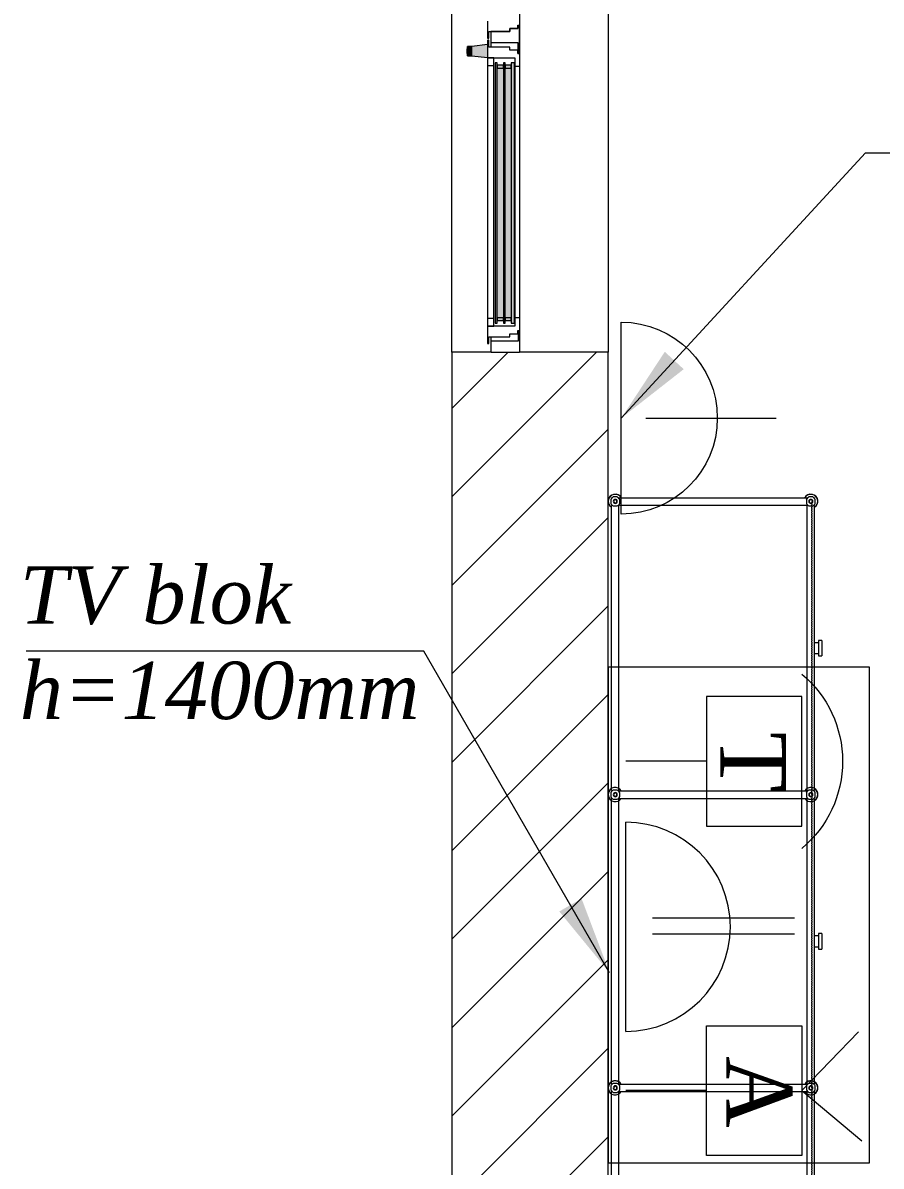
# Model space of a CAD drawing. Header units: millimetres. Extents: x 1680 to 166026, y 35966 to 91121.
# Drawn here: x 154262 to 156456, y 50793 to 53717 of the extents above; entities that cross this region are included whole.
import ezdxf

# ---------------------------------------------------------------- set-up
doc = ezdxf.new("R2010")
doc.units = ezdxf.units.MM
doc.linetypes.add('Dash', pattern=[6, 3, -3])
doc.layers.add('2D-чертеж - Общий_Pen_No__3', color=7, linetype='Continuous', lineweight=18, true_color=0xff6600)
for name, color, linetype, lineweight in [('A-DETL-GENF', 252, 'Continuous', 18), ('A-GLAZ', 151, 'Continuous', 18), ('I-Furn', 252, 'Continuous', 13), ('I-FURN-HDLN', 252, 'Dash', 18)]:
    doc.layers.add(name, color=color, linetype=linetype, lineweight=lineweight)
doc.styles.get("Standard").update_dxf_attribs({"font": 'arial.ttf'})
doc.styles.add('style1', font='arial.ttf')
doc.dimstyles.get("Standard").update_dxf_attribs({"dimtxt": 0.18, "dimasz": 0.18, "dimexe": 0.18, "dimexo": 0.0625, "dimgap": 0.09, "dimtad": 0, "dimtih": 1, "dimtoh": 1, "dimdec": 4, "dimzin": 0, "dimdsep": 46, "dimtxsty": 'Standard', "dimcen": 0.09, "dimadec": 0, "dimazin": 0, "dimtfac": 1, "dimtdec": 4, "dimtofl": 0, "dimtmove": 0, "dimatfit": 3, "dimfxl": 1, "dimtolj": 1, "dimtzin": 0, "dimarcsym": 0})

# ---------------------------------------------------------------- blocks, each defined once
blk = doc.blocks.new('plan')
at = {"layer": 'A-GLAZ', "lineweight": 20, "true_color": 0x939598}
for points in [[(495723.9, -205324.1), (495723.9, -205300.3), (495712.4, -205300.7), (495712.4, -205324.1)], [(495763.6, -205329.2), (495763.5, -205295.3), (495729, -205299.7), (495723.9, -205300.7), (495723.9, -205324.1), (495763.6, -205329.2)], [(495712.1, -205318.2), (495712.4, -205318.2), (495712.1, -205316.7)], [(495804.6, -205994.7), (495804.6, -205355.8), (495788.6, -205355.8), (495788.6, -205994.7)], [(495824.6, -205994.7), (495824.6, -205355.8), (495808.6, -205355.8), (495808.6, -205994.7)]]:
    blk.add_hatch(color=252, dxfattribs=at).paths.add_polyline_path(points, flags=0)
h = blk.add_hatch(color=252, dxfattribs=at)
h.paths.add_polyline_path([(495788.6, -206008.2), (495788.6, -205342.2), (495783.6, -205342.2), (495783.6, -206008.2)], flags=0)
h.paths.add_polyline_path([(495804.6, -206008.2), (495808.6, -206008.2), (495808.6, -205342.2), (495804.6, -205342.2), (495804.6, -205992.5)], flags=0)
h.paths.add_polyline_path([(495832.6, -206008.2), (495832.6, -205342.2), (495824.6, -205342.2), (495824.6, -206008.2)], flags=0)
h = blk.add_hatch(color=252, dxfattribs=at)
h.paths.add_polyline_path([(495804.6, -206001.7), (495804.6, -205994.7), (495788.6, -205994.7), (495788.6, -206001.7)], flags=0)
h.paths.add_polyline_path([(495808.6, -206001.7), (495824.6, -206001.7), (495824.6, -205994.7), (495808.6, -205994.7)], flags=0)
h.paths.add_polyline_path([(495808.6, -205355.8), (495824.6, -205355.8), (495824.6, -205348.8), (495808.6, -205348.8)], flags=0)
h.paths.add_polyline_path([(495788.6, -205355.8), (495804.6, -205355.8), (495804.6, -205348.8), (495788.6, -205348.8)], flags=0)
at = {"color": 252, "lineweight": 20, "true_color": 0x939598}
for p, q in [((495672.1, -206082.2), (495672.1, -204482.2)), ((496072.1, -204482.2), (496072.1, -206082.2)), ((495772.9, -206082.2), (495672.1, -206082.2)), ((495672.1, -206082.2), (495672.1, -208962.2)), ((496072.1, -206082.2), (495845.3, -206082.2)), ((496072.1, -208962.2), (496072.1, -206082.2))]:
    blk.add_line(p, q, dxfattribs=at)
at = {"color": 252, "linetype": 'Continuous', "lineweight": 20, "true_color": 0x939598}
for p, q in [((495672.1, -206226.5), (495816.4, -206082.2)), ((495672.1, -206452.8), (496042.6, -206082.2)), ((495672.1, -206679), (496072.1, -206279)), ((495672.1, -206905.3), (496072.1, -206505.3)), ((495672.1, -207131.6), (496072.1, -206731.6)), ((495672.1, -207357.9), (496072.1, -206957.9)), ((495672.1, -207584.1), (496072.1, -207184.1)), ((495672.1, -207810.4), (496072.1, -207410.4)), ((495672.1, -208036.7), (496072.1, -207636.7)), ((495672.1, -208263), (496072.1, -207863)), ((495672.1, -208489.2), (496072.1, -208089.2))]:
    blk.add_line(p, q, dxfattribs=at)
at = {"layer": 'A-DETL-GENF', "color": 252, "lineweight": 20, "true_color": 0x939598}
for p, q in [((496078.7, -206459.2), (496078.7, -206469.2)), ((496078.7, -206459.2), (496078.7, -206469.2)), ((496078.7, -206459.2), (496078.7, -206469.2)), ((496080.6, -206475.3), (496082.1, -206473.8)), ((496080.6, -206475.3), (496082.1, -206473.8)), ((496080.6, -206475.3), (496082.1, -206473.8)), ((496095.1, -206452.8), (496085.1, -206452.8)), ((496095.1, -206452.8), (496085.1, -206452.8)), ((496095.1, -206452.8), (496085.1, -206452.8)), ((496099.6, -206475.3), (496098.1, -206473.8)), ((496099.6, -206475.3), (496098.1, -206473.8)), ((496099.6, -206475.3), (496098.1, -206473.8)), ((496101.5, -206454.7), (496099.9, -206456.4)), ((496101.5, -206454.7), (496099.9, -206456.4)), ((496101.5, -206454.7), (496099.9, -206456.4)), ((496101.6, -206473.7), (496099.9, -206472.1)), ((496101.6, -206473.7), (496099.9, -206472.1)), ((496101.6, -206473.7), (496099.9, -206472.1)), ((496101.5, -206454.7), (496105.4, -206454.7)), ((496101.5, -206454.7), (496578.7, -206454.7)), ((496101.5, -206454.7), (496578.7, -206454.7)), ((496101.5, -206454.7), (496105.4, -206454.7)), ((496101.5, -206454.7), (496578.7, -206454.7)), ((496101.5, -206454.7), (496578.7, -206454.7)), ((496101.5, -206454.7), (496105.4, -206454.7)), ((496101.5, -206454.7), (496578.7, -206454.7)), ((496101.5, -206454.7), (496578.7, -206454.7)), ((496101.6, -206469.2), (496101.6, -206459.2)), ((496101.6, -206469.2), (496101.6, -206459.2)), ((496101.6, -206469.2), (496101.6, -206459.2)), ((496101.6, -206473.7), (496105.4, -206473.7)), ((496101.6, -206473.7), (496578.7, -206473.7)), ((496101.6, -206473.7), (496105.4, -206473.7)), ((496101.6, -206473.7), (496578.7, -206473.7)), ((496101.6, -206473.7), (496105.4, -206473.7)), ((496101.6, -206473.7), (496578.7, -206473.7)), ((496578.7, -206454.7), (496580.4, -206456.4)), ((496578.7, -206454.7), (496580.4, -206456.4)), ((496578.7, -206454.7), (496580.4, -206456.4)), ((496578.7, -206459.2), (496578.7, -206469.2)), ((496578.7, -206459.2), (496578.7, -206469.2)), ((496578.7, -206459.2), (496578.7, -206469.2)), ((496578.7, -206473.7), (496580.4, -206472.1)), ((496578.7, -206473.7), (496580.4, -206472.1)), ((496578.7, -206473.7), (496580.4, -206472.1)), ((496580.6, -206475.9), (496582.5, -206474.1)), ((496580.6, -206475.9), (496582.5, -206474.1)), ((496580.6, -206475.9), (496582.5, -206474.1)), ((496595.1, -206452.8), (496585.1, -206452.8)), ((496595.1, -206452.8), (496585.1, -206452.8)), ((496595.1, -206452.8), (496585.1, -206452.8)), ((496599.6, -206475.3), (496598.1, -206473.8)), ((496599.6, -206475.3), (496598.1, -206473.8)), ((496599.6, -206475.3), (496598.1, -206473.8)), ((496601.6, -206469.2), (496601.6, -206459.2)), ((496601.6, -206469.2), (496601.6, -206459.2)), ((496601.6, -206469.2), (496601.6, -206459.2)), ((496080.6, -207202.8), (496080.6, -206475.3)), ((496080.6, -207202.8), (496080.6, -206475.3)), ((496080.6, -207202.8), (496080.6, -206475.3)), ((496085.1, -206475.7), (496095.1, -206475.7)), ((496085.1, -206475.7), (496095.1, -206475.7)), ((496085.1, -206475.7), (496095.1, -206475.7)), ((496099.6, -207202.8), (496099.6, -206475.3)), ((496099.6, -207202.8), (496099.6, -206475.3)), ((496099.6, -207202.8), (496099.6, -206475.3)), ((496580.6, -207202.8), (496580.6, -206475.9)), ((496580.6, -207202.8), (496580.6, -206475.9)), ((496580.6, -207202.8), (496580.6, -206475.9)), ((496585.1, -206475.7), (496595.1, -206475.7)), ((496585.1, -206475.7), (496595.1, -206475.7)), ((496585.1, -206475.7), (496595.1, -206475.7)), ((496599.6, -207202.8), (496599.6, -206475.3)), ((496599.6, -207202.8), (496599.6, -206475.3)), ((496599.6, -206825.5), (496599.6, -206475.3)), ((496599.6, -207202.8), (496599.6, -206853.1)), ((496080.6, -207202.8), (496082.3, -207204.5)), ((496080.6, -207202.8), (496082.3, -207204.5)), ((496080.6, -207202.8), (496082.3, -207204.5)), ((496095.1, -207202.8), (496085.1, -207202.8)), ((496095.1, -207202.8), (496085.1, -207202.8)), ((496095.1, -207202.8), (496085.1, -207202.8)), ((496095.1, -207202.8), (496085.1, -207202.8)), ((496095.1, -207202.8), (496085.1, -207202.8)), ((496095.1, -207202.8), (496085.1, -207202.8)), ((496099.6, -207202.8), (496098, -207204.5)), ((496099.6, -207202.8), (496098, -207204.5)), ((496099.6, -207202.8), (496098, -207204.5)), ((496101.5, -207204.7), (496099.9, -207206.4)), ((496101.5, -207204.7), (496099.9, -207206.4)), ((496101.5, -207204.7), (496099.9, -207206.4)), ((496101.5, -207204.7), (496099.9, -207206.4)), ((496101.5, -207204.7), (496099.9, -207206.4)), ((496101.5, -207204.7), (496099.9, -207206.4)), ((496101.5, -207204.7), (496578.7, -207204.7)), ((496101.5, -207204.7), (496578.7, -207204.7)), ((496101.5, -207204.7), (496578.7, -207204.7)), ((496101.5, -207204.7), (496105.4, -207204.7)), ((496101.5, -207204.7), (496578.7, -207204.7)), ((496101.5, -207204.7), (496578.7, -207204.7)), ((496101.5, -207204.7), (496105.4, -207204.7)), ((496101.5, -207204.7), (496578.7, -207204.7)), ((496101.5, -207204.7), (496578.7, -207204.7)), ((496101.5, -207204.7), (496105.4, -207204.7)), ((496101.5, -207204.7), (496578.7, -207204.7)), ((496101.5, -207204.7), (496578.7, -207204.7)), ((496578.7, -207204.7), (496580.4, -207206.4)), ((496578.7, -207204.7), (496580.4, -207206.4)), ((496578.7, -207204.7), (496580.4, -207206.4)), ((496578.7, -207204.7), (496580.4, -207206.4)), ((496578.7, -207204.7), (496580.4, -207206.4)), ((496578.7, -207204.7), (496580.4, -207206.4)), ((496580.6, -207202.8), (496582.3, -207204.5)), ((496580.6, -207202.8), (496582.3, -207204.5)), ((496580.6, -207202.8), (496582.3, -207204.5)), ((496595.1, -207202.8), (496585.1, -207202.8)), ((496595.1, -207202.8), (496585.1, -207202.8)), ((496595.1, -207202.8), (496585.1, -207202.8)), ((496595.1, -207202.8), (496585.1, -207202.8)), ((496595.1, -207202.8), (496585.1, -207202.8)), ((496595.1, -207202.8), (496585.1, -207202.8)), ((496599.6, -207202.8), (496598, -207204.5)), ((496599.6, -207202.8), (496598, -207204.5)), ((496599.6, -207202.8), (496598, -207204.5)), ((496078.7, -207209.2), (496078.7, -207219.2)), ((496078.7, -207209.2), (496078.7, -207219.2)), ((496078.7, -207209.2), (496078.7, -207219.2)), ((496078.7, -207209.2), (496078.7, -207219.2)), ((496078.7, -207209.2), (496078.7, -207219.2)), ((496078.7, -207209.2), (496078.7, -207219.2)), ((496080.6, -207225.3), (496082.1, -207223.8)), ((496080.6, -207225.3), (496082.1, -207223.8)), ((496080.6, -207225.3), (496082.1, -207223.8)), ((496080.6, -207952.8), (496080.6, -207225.3)), ((496080.6, -207952.8), (496080.6, -207225.3)), ((496080.6, -207952.8), (496080.6, -207225.3)), ((496085.1, -207225.7), (496095.1, -207225.7)), ((496085.1, -207225.7), (496095.1, -207225.7)), ((496085.1, -207225.7), (496095.1, -207225.7)), ((496085.1, -207225.7), (496095.1, -207225.7)), ((496085.1, -207225.7), (496095.1, -207225.7)), ((496085.1, -207225.7), (496095.1, -207225.7)), ((496099.6, -207225.3), (496098.1, -207223.8)), ((496099.6, -207225.3), (496098.1, -207223.8)), ((496099.6, -207225.3), (496098.1, -207223.8)), ((496099.6, -207952.8), (496099.6, -207225.3)), ((496099.6, -207952.8), (496099.6, -207225.3)), ((496099.6, -207952.8), (496099.6, -207225.3)), ((496101.5, -207223.7), (496099.8, -207222.1)), ((496101.5, -207223.7), (496099.8, -207222.1)), ((496101.5, -207223.7), (496099.8, -207222.1)), ((496101.6, -207223.7), (496099.9, -207222.1)), ((496101.6, -207223.7), (496099.9, -207222.1)), ((496101.6, -207223.7), (496099.9, -207222.1)), ((496101.5, -207223.7), (496578.7, -207223.7)), ((496101.5, -207223.7), (496578.7, -207223.7)), ((496101.5, -207223.7), (496578.7, -207223.7)), ((496101.6, -207219.2), (496101.6, -207209.2)), ((496101.6, -207219.2), (496101.6, -207209.2)), ((496101.6, -207219.2), (496101.6, -207209.2)), ((496101.6, -207219.2), (496101.6, -207209.2)), ((496101.6, -207219.2), (496101.6, -207209.2)), ((496101.6, -207219.2), (496101.6, -207209.2)), ((496101.6, -207223.7), (496105.4, -207223.7)), ((496101.6, -207223.7), (496578.7, -207223.7)), ((496101.6, -207223.7), (496105.4, -207223.7)), ((496101.6, -207223.7), (496578.7, -207223.7)), ((496101.6, -207223.7), (496105.4, -207223.7)), ((496101.6, -207223.7), (496578.7, -207223.7)), ((496578.7, -207209.2), (496578.7, -207219.2)), ((496578.7, -207209.2), (496578.7, -207219.2)), ((496578.7, -207209.2), (496578.7, -207219.2)), ((496578.7, -207209.2), (496578.7, -207219.2)), ((496578.7, -207209.2), (496578.7, -207219.2)), ((496578.7, -207209.2), (496578.7, -207219.2)), ((496578.7, -207223.7), (496580.4, -207222.1)), ((496578.7, -207223.7), (496580.4, -207222.1)), ((496578.7, -207223.7), (496580.4, -207222.1)), ((496578.7, -207223.7), (496580.4, -207222.1)), ((496578.7, -207223.7), (496580.4, -207222.1)), ((496578.7, -207223.7), (496580.4, -207222.1)), ((496580.6, -207225.9), (496582.5, -207224.1)), ((496580.6, -207225.9), (496582.5, -207224.1)), ((496580.6, -207225.9), (496582.5, -207224.1)), ((496580.6, -207952.8), (496580.6, -207225.9)), ((496580.6, -207952.8), (496580.6, -207225.9)), ((496580.6, -207952.8), (496580.6, -207225.9)), ((496585.1, -207225.7), (496595.1, -207225.7)), ((496585.1, -207225.7), (496595.1, -207225.7)), ((496585.1, -207225.7), (496595.1, -207225.7)), ((496585.1, -207225.7), (496595.1, -207225.7)), ((496585.1, -207225.7), (496595.1, -207225.7)), ((496585.1, -207225.7), (496595.1, -207225.7)), ((496599.6, -207225.3), (496598.1, -207223.8)), ((496599.6, -207225.3), (496598.1, -207223.8)), ((496599.6, -207225.3), (496598.1, -207223.8)), ((496599.6, -207952.8), (496599.6, -207225.3)), ((496599.6, -207952.8), (496599.6, -207225.3)), ((496599.6, -207575.5), (496599.6, -207225.3)), ((496601.6, -207219.2), (496601.6, -207209.2)), ((496601.6, -207219.2), (496601.6, -207209.2)), ((496601.6, -207219.2), (496601.6, -207209.2)), ((496601.6, -207219.2), (496601.6, -207209.2)), ((496601.6, -207219.2), (496601.6, -207209.2)), ((496601.6, -207219.2), (496601.6, -207209.2)), ((496599.6, -207952.8), (496599.6, -207603.1)), ((496078.7, -207959.2), (496078.7, -207969.2)), ((496078.7, -207959.2), (496078.7, -207969.2)), ((496078.7, -207959.2), (496078.7, -207969.2)), ((496078.7, -207959.2), (496078.7, -207969.2)), ((496078.7, -207959.2), (496078.7, -207969.2)), ((496078.7, -207959.2), (496078.7, -207969.2)), ((496080.6, -207952.8), (496082.3, -207954.5)), ((496080.6, -207952.8), (496082.3, -207954.5)), ((496080.6, -207952.8), (496082.3, -207954.5)), ((496095.1, -207952.8), (496085.1, -207952.8)), ((496095.1, -207952.8), (496085.1, -207952.8)), ((496095.1, -207952.8), (496085.1, -207952.8)), ((496095.1, -207952.8), (496085.1, -207952.8)), ((496095.1, -207952.8), (496085.1, -207952.8)), ((496095.1, -207952.8), (496085.1, -207952.8)), ((496099.6, -207952.8), (496098, -207954.5)), ((496099.6, -207952.8), (496098, -207954.5)), ((496099.6, -207952.8), (496098, -207954.5)), ((496101.5, -207954.7), (496099.9, -207956.4)), ((496101.5, -207954.7), (496099.9, -207956.4)), ((496101.5, -207954.7), (496099.9, -207956.4)), ((496101.5, -207954.7), (496099.9, -207956.4)), ((496101.5, -207954.7), (496099.9, -207956.4)), ((496101.5, -207954.7), (496099.9, -207956.4)), ((496101.5, -207954.7), (496578.7, -207954.7)), ((496101.5, -207954.7), (496578.7, -207954.7)), ((496101.5, -207954.7), (496578.7, -207954.7)), ((496101.5, -207954.7), (496105.4, -207954.7)), ((496101.5, -207954.7), (496578.7, -207954.7)), ((496101.5, -207954.7), (496578.7, -207954.7)), ((496101.5, -207954.7), (496105.4, -207954.7)), ((496101.5, -207954.7), (496578.7, -207954.7)), ((496101.5, -207954.7), (496578.7, -207954.7)), ((496101.5, -207954.7), (496105.4, -207954.7)), ((496101.5, -207954.7), (496578.7, -207954.7)), ((496101.5, -207954.7), (496578.7, -207954.7)), ((496101.6, -207969.2), (496101.6, -207959.2)), ((496101.6, -207969.2), (496101.6, -207959.2)), ((496101.6, -207969.2), (496101.6, -207959.2)), ((496101.6, -207969.2), (496101.6, -207959.2)), ((496101.6, -207969.2), (496101.6, -207959.2)), ((496101.6, -207969.2), (496101.6, -207959.2)), ((496578.7, -207954.7), (496580.4, -207956.4)), ((496578.7, -207954.7), (496580.4, -207956.4)), ((496578.7, -207954.7), (496580.4, -207956.4)), ((496578.7, -207954.7), (496580.4, -207956.4)), ((496578.7, -207954.7), (496580.4, -207956.4)), ((496578.7, -207954.7), (496580.4, -207956.4)), ((496578.7, -207959.2), (496578.7, -207969.2)), ((496578.7, -207959.2), (496578.7, -207969.2)), ((496578.7, -207959.2), (496578.7, -207969.2)), ((496578.7, -207959.2), (496578.7, -207969.2)), ((496578.7, -207959.2), (496578.7, -207969.2)), ((496578.7, -207959.2), (496578.7, -207969.2)), ((496580.6, -207952.8), (496582.3, -207954.5)), ((496580.6, -207952.8), (496582.3, -207954.5)), ((496580.6, -207952.8), (496582.3, -207954.5)), ((496595.1, -207952.8), (496585.1, -207952.8)), ((496595.1, -207952.8), (496585.1, -207952.8)), ((496595.1, -207952.8), (496585.1, -207952.8)), ((496595.1, -207952.8), (496585.1, -207952.8)), ((496595.1, -207952.8), (496585.1, -207952.8)), ((496595.1, -207952.8), (496585.1, -207952.8)), ((496599.6, -207952.8), (496598, -207954.5)), ((496599.6, -207952.8), (496598, -207954.5)), ((496599.6, -207952.8), (496598, -207954.5)), ((496601.6, -207969.2), (496601.6, -207959.2)), ((496601.6, -207969.2), (496601.6, -207959.2)), ((496601.6, -207969.2), (496601.6, -207959.2)), ((496601.6, -207969.2), (496601.6, -207959.2)), ((496601.6, -207969.2), (496601.6, -207959.2)), ((496601.6, -207969.2), (496601.6, -207959.2)), ((496080.6, -207975.3), (496082.1, -207973.8)), ((496080.6, -207975.3), (496082.1, -207973.8)), ((496080.6, -207975.3), (496082.1, -207973.8)), ((496080.6, -208702.8), (496080.6, -207975.3)), ((496080.6, -208702.8), (496080.6, -207975.3)), ((496080.6, -208702.8), (496080.6, -207975.3)), ((496085.1, -207975.7), (496095.1, -207975.7)), ((496085.1, -207975.7), (496095.1, -207975.7)), ((496085.1, -207975.7), (496095.1, -207975.7)), ((496085.1, -207975.7), (496095.1, -207975.7)), ((496085.1, -207975.7), (496095.1, -207975.7)), ((496085.1, -207975.7), (496095.1, -207975.7)), ((496099.6, -207975.3), (496098.1, -207973.8)), ((496099.6, -207975.3), (496098.1, -207973.8)), ((496099.6, -207975.3), (496098.1, -207973.8)), ((496099.6, -208702.8), (496099.6, -207975.3)), ((496099.6, -208702.8), (496099.6, -207975.3)), ((496099.6, -208702.8), (496099.6, -207975.3)), ((496101.5, -207973.7), (496099.8, -207972.1)), ((496101.5, -207973.7), (496099.8, -207972.1)), ((496101.5, -207973.7), (496099.8, -207972.1)), ((496101.6, -207973.7), (496099.9, -207972.1)), ((496101.6, -207973.7), (496099.9, -207972.1)), ((496101.6, -207973.7), (496099.9, -207972.1)), ((496101.5, -207973.7), (496578.7, -207973.7)), ((496101.5, -207973.7), (496578.7, -207973.7)), ((496101.5, -207973.7), (496578.7, -207973.7)), ((496101.6, -207973.7), (496105.4, -207973.7)), ((496101.6, -207973.7), (496578.7, -207973.7)), ((496101.6, -207973.7), (496105.4, -207973.7)), ((496101.6, -207973.7), (496578.7, -207973.7)), ((496101.6, -207973.7), (496105.4, -207973.7)), ((496101.6, -207973.7), (496578.7, -207973.7)), ((496578.7, -207973.7), (496580.4, -207972.1)), ((496578.7, -207973.7), (496580.4, -207972.1)), ((496578.7, -207973.7), (496580.4, -207972.1)), ((496578.7, -207973.7), (496580.4, -207972.1)), ((496578.7, -207973.7), (496580.4, -207972.1)), ((496578.7, -207973.7), (496580.4, -207972.1)), ((496580.6, -207975.9), (496582.5, -207974.1)), ((496580.6, -207975.9), (496582.5, -207974.1)), ((496580.6, -207975.9), (496582.5, -207974.1)), ((496580.6, -208702.8), (496580.6, -207975.9)), ((496580.6, -208702.8), (496580.6, -207975.9)), ((496580.6, -208702.8), (496580.6, -207975.9)), ((496585.1, -207975.7), (496595.1, -207975.7)), ((496585.1, -207975.7), (496595.1, -207975.7)), ((496585.1, -207975.7), (496595.1, -207975.7)), ((496585.1, -207975.7), (496595.1, -207975.7)), ((496585.1, -207975.7), (496595.1, -207975.7)), ((496585.1, -207975.7), (496595.1, -207975.7)), ((496599.6, -207975.3), (496598.1, -207973.8)), ((496599.6, -207975.3), (496598.1, -207973.8)), ((496599.6, -207975.3), (496598.1, -207973.8)), ((496599.6, -208702.8), (496599.6, -207975.3)), ((496599.6, -208702.8), (496599.6, -207975.3)), ((496599.6, -208325.5), (496599.6, -207975.3))]:
    blk.add_line(p, q, dxfattribs=at)
for centre, radius, start, end in [((496090.1, -206463.9), 18, 31.8749, 238.1115), ((496090.1, -206464.2), 18, 121.8749, 238.1251), ((496090.1, -206464.2), 18, 31.8749, 148.1251), ((496090.2, -206464.3), 12.6, 113.7911, 156.2089), ((496090.2, -206464.3), 12.6, 113.7911, 156.2089), ((496090.2, -206464.3), 12.6, 113.7911, 156.2089), ((496090.3, -206464.1), 12.7, 203.9393, 246.0607), ((496090.3, -206464.1), 12.7, 203.9393, 246.0607), ((496090.3, -206464.1), 12.7, 203.9393, 246.0607), ((496090.2, -206464.2), 5.27, 90, 270), ((496090.2, -206464.2), 5.27, 90, 270), ((496090.2, -206464.2), 5.27, 90, 270), ((496090.2, -206464.2), 4.27, 90, 270), ((496090.2, -206464.2), 4.27, 90, 270), ((496090.2, -206464.2), 4.27, 90, 270), ((496090.2, -206464.2), 5.27, 270, 90), ((496090.2, -206464.2), 5.27, 270, 90), ((496090.2, -206464.2), 5.27, 270, 90), ((496090.2, -206464.2), 4.27, 270, 90), ((496090.2, -206464.2), 4.27, 270, 90), ((496090.2, -206464.2), 4.27, 270, 90), ((496090.2, -206464.2), 12.4, 23.3761, 66.6239), ((496090.2, -206464.2), 12.4, 23.3761, 66.6239), ((496090.2, -206464.2), 12.4, 23.3761, 66.6239), ((496090, -206464.1), 12.7, 293.9382, 336.0618), ((496090, -206464.1), 12.7, 293.9382, 336.0618), ((496090, -206464.1), 12.7, 293.9382, 336.0618), ((496590.1, -206463.9), 18, 301.8737, 148.1251), ((496590.1, -206464.2), 18, 31.8891, 148.1109), ((496590.2, -206464.3), 12.6, 113.7911, 156.2089), ((496590.2, -206464.3), 12.6, 113.7911, 156.2089), ((496590.2, -206464.3), 12.6, 113.7911, 156.2089), ((496590.3, -206464.1), 12.7, 203.9393, 246.0607), ((496590.3, -206464.1), 12.7, 203.9393, 246.0607), ((496590.3, -206464.1), 12.7, 203.9393, 246.0607), ((496590.2, -206464.2), 5.27, 90, 270), ((496590.2, -206464.2), 5.27, 90, 270), ((496590.2, -206464.2), 5.27, 90, 270), ((496590.2, -206464.2), 4.27, 90, 270), ((496590.2, -206464.2), 4.27, 90, 270), ((496590.2, -206464.2), 4.27, 90, 270), ((496590.2, -206464.2), 5.27, 270, 90), ((496590.2, -206464.2), 5.27, 270, 90), ((496590.2, -206464.2), 5.27, 270, 90), ((496590.2, -206464.2), 4.27, 270, 90), ((496590.2, -206464.2), 4.27, 270, 90), ((496590.2, -206464.2), 4.27, 270, 90), ((496590.2, -206464.2), 12.4, 23.3761, 66.6239), ((496590.2, -206464.2), 12.4, 23.3761, 66.6239), ((496590.2, -206464.2), 12.4, 23.3761, 66.6239), ((496590, -206464.1), 12.7, 293.9382, 336.0618), ((496590, -206464.1), 12.7, 293.9382, 336.0618), ((496590, -206464.1), 12.7, 293.9382, 336.0618), ((496590.1, -206464.2), 18, 301.8601, 58.1399), ((496090.1, -207213.9), 18, 31.8749, 238.1115), ((496090.1, -207213.9), 18, 121.8749, 238.1251), ((496090.1, -207214.2), 18, 121.8885, 328.1251), ((496090.1, -207214.2), 18, 121.8749, 238.1251), ((496090.2, -207214.3), 12.6, 113.7911, 156.2089), ((496090.2, -207214.3), 12.6, 113.7911, 156.2089), ((496090.2, -207214.3), 12.6, 113.7911, 156.2089), ((496090.2, -207214.3), 12.6, 113.7911, 156.2089), ((496090.2, -207214.3), 12.6, 113.7911, 156.2089), ((496090.2, -207214.3), 12.6, 113.7911, 156.2089), ((496090.2, -207214.2), 12.4, 23.3761, 66.6239), ((496090.2, -207214.2), 12.4, 23.3761, 66.6239), ((496090.2, -207214.2), 12.4, 23.3761, 66.6239), ((496090.2, -207214.2), 12.4, 23.3761, 66.6239), ((496090.2, -207214.2), 12.4, 23.3761, 66.6239), ((496090.2, -207214.2), 12.4, 23.3761, 66.6239), ((496590.1, -207213.9), 18, 301.8737, 148.1251), ((496590.1, -207214.2), 18, 211.8749, 58.1263), ((496590.2, -207214.3), 12.6, 113.7911, 156.2089), ((496590.2, -207214.3), 12.6, 113.7911, 156.2089), ((496590.2, -207214.3), 12.6, 113.7911, 156.2089), ((496590.2, -207214.3), 12.6, 113.7911, 156.2089), ((496590.2, -207214.3), 12.6, 113.7911, 156.2089), ((496590.2, -207214.3), 12.6, 113.7911, 156.2089), ((496590.2, -207214.2), 12.4, 23.3761, 66.6239), ((496590.2, -207214.2), 12.4, 23.3761, 66.6239), ((496590.2, -207214.2), 12.4, 23.3761, 66.6239), ((496590.2, -207214.2), 12.4, 23.3761, 66.6239), ((496590.2, -207214.2), 12.4, 23.3761, 66.6239), ((496590.2, -207214.2), 12.4, 23.3761, 66.6239), ((496590.1, -207213.9), 18, 301.8601, 58.1399), ((496590.1, -207214.2), 18, 301.8601, 58.1399), ((496090.3, -207214.1), 12.7, 203.9393, 246.0607), ((496090.3, -207214.1), 12.7, 203.9393, 246.0607), ((496090.3, -207214.1), 12.7, 203.9393, 246.0607), ((496090.3, -207214.1), 12.7, 203.9393, 246.0607), ((496090.3, -207214.1), 12.7, 203.9393, 246.0607), ((496090.3, -207214.1), 12.7, 203.9393, 246.0607), ((496090.2, -207214.2), 5.27, 90, 270), ((496090.2, -207214.2), 5.27, 90, 270), ((496090.2, -207214.2), 5.27, 90, 270), ((496090.2, -207214.2), 5.27, 90, 270), ((496090.2, -207214.2), 5.27, 90, 270), ((496090.2, -207214.2), 5.27, 90, 270), ((496090.2, -207214.2), 4.27, 90, 270), ((496090.2, -207214.2), 4.27, 90, 270), ((496090.2, -207214.2), 4.27, 90, 270), ((496090.2, -207214.2), 4.27, 90, 270), ((496090.2, -207214.2), 4.27, 90, 270), ((496090.2, -207214.2), 4.27, 90, 270), ((496090.2, -207214.2), 5.27, 270, 90), ((496090.2, -207214.2), 5.27, 270, 90), ((496090.2, -207214.2), 5.27, 270, 90), ((496090.2, -207214.2), 5.27, 270, 90), ((496090.2, -207214.2), 5.27, 270, 90), ((496090.2, -207214.2), 5.27, 270, 90), ((496090.2, -207214.2), 4.27, 270, 90), ((496090.2, -207214.2), 4.27, 270, 90), ((496090.2, -207214.2), 4.27, 270, 90), ((496090.2, -207214.2), 4.27, 270, 90), ((496090.2, -207214.2), 4.27, 270, 90), ((496090.2, -207214.2), 4.27, 270, 90), ((496090, -207214.1), 12.7, 293.9382, 336.0618), ((496090, -207214.1), 12.7, 293.9382, 336.0618), ((496090, -207214.1), 12.7, 293.9382, 336.0618), ((496090, -207214.1), 12.7, 293.9382, 336.0618), ((496090, -207214.1), 12.7, 293.9382, 336.0618), ((496090, -207214.1), 12.7, 293.9382, 336.0618), ((496590.3, -207214.1), 12.7, 203.9393, 246.0607), ((496590.3, -207214.1), 12.7, 203.9393, 246.0607), ((496590.3, -207214.1), 12.7, 203.9393, 246.0607), ((496590.3, -207214.1), 12.7, 203.9393, 246.0607), ((496590.3, -207214.1), 12.7, 203.9393, 246.0607), ((496590.3, -207214.1), 12.7, 203.9393, 246.0607), ((496590.2, -207214.2), 5.27, 90, 270), ((496590.2, -207214.2), 5.27, 90, 270), ((496590.2, -207214.2), 5.27, 90, 270), ((496590.2, -207214.2), 5.27, 90, 270), ((496590.2, -207214.2), 5.27, 90, 270), ((496590.2, -207214.2), 5.27, 90, 270), ((496590.2, -207214.2), 4.27, 90, 270), ((496590.2, -207214.2), 4.27, 90, 270), ((496590.2, -207214.2), 4.27, 90, 270), ((496590.2, -207214.2), 4.27, 90, 270), ((496590.2, -207214.2), 4.27, 90, 270), ((496590.2, -207214.2), 4.27, 90, 270), ((496590.2, -207214.2), 5.27, 270, 90), ((496590.2, -207214.2), 5.27, 270, 90), ((496590.2, -207214.2), 5.27, 270, 90), ((496590.2, -207214.2), 5.27, 270, 90), ((496590.2, -207214.2), 5.27, 270, 90), ((496590.2, -207214.2), 5.27, 270, 90), ((496590.2, -207214.2), 4.27, 270, 90), ((496590.2, -207214.2), 4.27, 270, 90), ((496590.2, -207214.2), 4.27, 270, 90), ((496590.2, -207214.2), 4.27, 270, 90), ((496590.2, -207214.2), 4.27, 270, 90), ((496590.2, -207214.2), 4.27, 270, 90), ((496590, -207214.1), 12.7, 293.9382, 336.0618), ((496590, -207214.1), 12.7, 293.9382, 336.0618), ((496590, -207214.1), 12.7, 293.9382, 336.0618), ((496590, -207214.1), 12.7, 293.9382, 336.0618), ((496590, -207214.1), 12.7, 293.9382, 336.0618), ((496590, -207214.1), 12.7, 293.9382, 336.0618), ((496090.1, -207963.9), 18, 31.8749, 238.1115), ((496090.1, -207963.9), 18, 121.8749, 238.1251), ((496090.1, -207964.2), 18, 121.8885, 328.1251), ((496090.1, -207964.2), 18, 121.8749, 238.1251), ((496090.1, -207964.2), 18, 31.8749, 148.1251), ((496090.2, -207964.3), 12.6, 113.7911, 156.2089), ((496090.2, -207964.3), 12.6, 113.7911, 156.2089), ((496090.2, -207964.3), 12.6, 113.7911, 156.2089), ((496090.2, -207964.3), 12.6, 113.7911, 156.2089), ((496090.2, -207964.3), 12.6, 113.7911, 156.2089), ((496090.2, -207964.3), 12.6, 113.7911, 156.2089), ((496090.2, -207964.2), 5.27, 90, 270), ((496090.2, -207964.2), 5.27, 90, 270), ((496090.2, -207964.2), 5.27, 90, 270), ((496090.2, -207964.2), 5.27, 90, 270), ((496090.2, -207964.2), 5.27, 90, 270), ((496090.2, -207964.2), 5.27, 90, 270), ((496090.2, -207964.2), 4.27, 90, 270), ((496090.2, -207964.2), 4.27, 90, 270), ((496090.2, -207964.2), 4.27, 90, 270), ((496090.2, -207964.2), 4.27, 90, 270), ((496090.2, -207964.2), 4.27, 90, 270), ((496090.2, -207964.2), 4.27, 90, 270), ((496090.2, -207964.2), 5.27, 270, 90), ((496090.2, -207964.2), 5.27, 270, 90), ((496090.2, -207964.2), 5.27, 270, 90), ((496090.2, -207964.2), 5.27, 270, 90), ((496090.2, -207964.2), 5.27, 270, 90), ((496090.2, -207964.2), 5.27, 270, 90), ((496090.2, -207964.2), 4.27, 270, 90), ((496090.2, -207964.2), 4.27, 270, 90), ((496090.2, -207964.2), 4.27, 270, 90), ((496090.2, -207964.2), 4.27, 270, 90), ((496090.2, -207964.2), 4.27, 270, 90), ((496090.2, -207964.2), 4.27, 270, 90), ((496090.2, -207964.2), 12.4, 23.3761, 66.6239), ((496090.2, -207964.2), 12.4, 23.3761, 66.6239), ((496090.2, -207964.2), 12.4, 23.3761, 66.6239), ((496090.2, -207964.2), 12.4, 23.3761, 66.6239), ((496090.2, -207964.2), 12.4, 23.3761, 66.6239), ((496090.2, -207964.2), 12.4, 23.3761, 66.6239), ((496590.1, -207963.9), 18, 301.8737, 148.1251), ((496590.1, -207964.2), 18, 31.8891, 148.1109), ((496590.1, -207964.2), 18, 211.8749, 58.1263), ((496590.2, -207964.3), 12.6, 113.7911, 156.2089), ((496590.2, -207964.3), 12.6, 113.7911, 156.2089), ((496590.2, -207964.3), 12.6, 113.7911, 156.2089), ((496590.2, -207964.3), 12.6, 113.7911, 156.2089), ((496590.2, -207964.3), 12.6, 113.7911, 156.2089), ((496590.2, -207964.3), 12.6, 113.7911, 156.2089), ((496590.2, -207964.2), 5.27, 90, 270), ((496590.2, -207964.2), 5.27, 90, 270), ((496590.2, -207964.2), 5.27, 90, 270), ((496590.2, -207964.2), 5.27, 90, 270), ((496590.2, -207964.2), 5.27, 90, 270), ((496590.2, -207964.2), 5.27, 90, 270), ((496590.2, -207964.2), 4.27, 90, 270), ((496590.2, -207964.2), 4.27, 90, 270), ((496590.2, -207964.2), 4.27, 90, 270), ((496590.2, -207964.2), 4.27, 90, 270), ((496590.2, -207964.2), 4.27, 90, 270), ((496590.2, -207964.2), 4.27, 90, 270), ((496590.2, -207964.2), 5.27, 270, 90), ((496590.2, -207964.2), 5.27, 270, 90), ((496590.2, -207964.2), 5.27, 270, 90), ((496590.2, -207964.2), 5.27, 270, 90), ((496590.2, -207964.2), 5.27, 270, 90), ((496590.2, -207964.2), 5.27, 270, 90), ((496590.2, -207964.2), 4.27, 270, 90), ((496590.2, -207964.2), 4.27, 270, 90), ((496590.2, -207964.2), 4.27, 270, 90), ((496590.2, -207964.2), 4.27, 270, 90), ((496590.2, -207964.2), 4.27, 270, 90), ((496590.2, -207964.2), 4.27, 270, 90), ((496590.2, -207964.2), 12.4, 23.3761, 66.6239), ((496590.2, -207964.2), 12.4, 23.3761, 66.6239), ((496590.2, -207964.2), 12.4, 23.3761, 66.6239), ((496590.2, -207964.2), 12.4, 23.3761, 66.6239), ((496590.2, -207964.2), 12.4, 23.3761, 66.6239), ((496590.2, -207964.2), 12.4, 23.3761, 66.6239), ((496590.1, -207963.9), 18, 301.8601, 58.1399), ((496590.1, -207964.2), 18, 301.8601, 58.1399), ((496090.3, -207964.1), 12.7, 203.9393, 246.0607), ((496090.3, -207964.1), 12.7, 203.9393, 246.0607), ((496090.3, -207964.1), 12.7, 203.9393, 246.0607), ((496090.3, -207964.1), 12.7, 203.9393, 246.0607), ((496090.3, -207964.1), 12.7, 203.9393, 246.0607), ((496090.3, -207964.1), 12.7, 203.9393, 246.0607), ((496090, -207964.1), 12.7, 293.9382, 336.0618), ((496090, -207964.1), 12.7, 293.9382, 336.0618), ((496090, -207964.1), 12.7, 293.9382, 336.0618), ((496090, -207964.1), 12.7, 293.9382, 336.0618), ((496090, -207964.1), 12.7, 293.9382, 336.0618), ((496090, -207964.1), 12.7, 293.9382, 336.0618), ((496590.3, -207964.1), 12.7, 203.9393, 246.0607), ((496590.3, -207964.1), 12.7, 203.9393, 246.0607), ((496590.3, -207964.1), 12.7, 203.9393, 246.0607), ((496590.3, -207964.1), 12.7, 203.9393, 246.0607), ((496590.3, -207964.1), 12.7, 203.9393, 246.0607), ((496590.3, -207964.1), 12.7, 203.9393, 246.0607), ((496590, -207964.1), 12.7, 293.9382, 336.0618), ((496590, -207964.1), 12.7, 293.9382, 336.0618), ((496590, -207964.1), 12.7, 293.9382, 336.0618), ((496590, -207964.1), 12.7, 293.9382, 336.0618), ((496590, -207964.1), 12.7, 293.9382, 336.0618), ((496590, -207964.1), 12.7, 293.9382, 336.0618)]:
    blk.add_arc(centre, radius, start, end, dxfattribs=at)
at = {"layer": 'A-GLAZ', "color": 252, "lineweight": 20, "true_color": 0x939598}
for p, q in [((495846.1, -205244.9), (495846.1, -205214.5)), ((495763.6, -205235.5), (495763.6, -205278.9)), ((495841.1, -205254.6), (495841.1, -205245.7)), ((495841.1, -205245.7), (495845.3, -205245.7)), ((495842.1, -205245.7), (495842.1, -205250.7)), ((495846.1, -205319.2), (495846.1, -205244.9)), ((495767.1, -205279.7), (495767.1, -205262.2)), ((495767.1, -205262.2), (495821.1, -205262.2)), ((495821.1, -205262.2), (495772.1, -205262.2)), ((495772.1, -205262.2), (495772.1, -205290.7)), ((495821.1, -205262.2), (495821.1, -205254.6)), ((495821.1, -205254.6), (495841.1, -205254.6)), ((495841.1, -205254.6), (495821.1, -205254.6)), ((495821.1, -205254.6), (495821.1, -205262.2)), ((495841.1, -205250.7), (495841.1, -205254.6)), ((495844.6, -205250.7), (495841.1, -205250.7)), ((495845.4, -205317.9), (495845.4, -205251.5)), ((495723.9, -205300.3), (495712.4, -205300.3)), ((495712.4, -205300.7), (495712.4, -205300.3)), ((495712.4, -205301.7), (495712.4, -205300.7)), ((495712.4, -205303.3), (495712.4, -205301.7)), ((495712.4, -205305.5), (495712.4, -205303.3)), ((495763.6, -205295.2), (495723.9, -205300.3)), ((495723.9, -205301), (495723.9, -205300.3)), ((495723.9, -205302.8), (495723.9, -205301)), ((495723.9, -205305.9), (495723.9, -205302.8)), ((495763.6, -205285.5), (495763.6, -205295.2)), ((495763.6, -205295.2), (495763.6, -205329.2)), ((495764.4, -205279.7), (495767.1, -205279.7)), ((495767.1, -205284.7), (495764.4, -205284.7)), ((495767.1, -205302.2), (495767.1, -205284.7)), ((495821.1, -205302.2), (495767.1, -205302.2)), ((495772.1, -205290.7), (495841.1, -205290.7)), ((495772.1, -205290.7), (495772.1, -205302.2)), ((495821.1, -205309.9), (495821.1, -205302.2)), ((495841.1, -205290.7), (495841.1, -205318.7)), ((495712.4, -205306.4), (495712.1, -205306.4)), ((495712.4, -205306.4), (495712.1, -205306.4)), ((495712.1, -205307.1), (495712.1, -205306.4)), ((495712.1, -205307.8), (495712.1, -205306.4)), ((495712.1, -205306.4), (495712.1, -205307.8)), ((495712.4, -205306.4), (495712.1, -205306.4)), ((495712.1, -205307.8), (495712.1, -205307.1)), ((495712.4, -205307.1), (495712.1, -205307.1)), ((495712.1, -205307.7), (495712.1, -205307.7)), ((495712.1, -205318.2), (495712.1, -205307.8)), ((495712.1, -205318.2), (495712.4, -205318.2)), ((495712.4, -205318.2), (495712.1, -205318.2)), ((495712.4, -205308), (495712.4, -205305.5)), ((495712.4, -205310.8), (495712.4, -205308)), ((495712.4, -205313.7), (495712.4, -205310.8)), ((495712.4, -205316.5), (495712.4, -205313.7)), ((495712.4, -205319), (495712.4, -205316.5)), ((495712.4, -205321.1), (495712.4, -205319)), ((495712.4, -205322.8), (495712.4, -205321.1)), ((495712.4, -205323.8), (495712.4, -205322.8)), ((495712.4, -205324.1), (495712.4, -205323.8)), ((495712.4, -205324.1), (495723.9, -205324.1)), ((495723.9, -205310), (495723.9, -205305.9)), ((495723.9, -205314.5), (495723.9, -205310)), ((495723.9, -205318.6), (495723.9, -205314.5)), ((495723.9, -205321.7), (495723.9, -205318.6)), ((495723.9, -205323.5), (495723.9, -205321.7)), ((495723.9, -205324.1), (495723.9, -205323.5)), ((495723.9, -205324.1), (495763.6, -205329.2)), ((495763.6, -205329.2), (495763.6, -205330.5)), ((495763.6, -205330.5), (495763.6, -205348.5)), ((495764.4, -205329.7), (495833.6, -205329.7)), ((495779.7, -205329.7), (495764.4, -205329.7)), ((495779.7, -205349.3), (495779.7, -205329.7)), ((495841.1, -205309.9), (495821.1, -205309.9)), ((495833.6, -205329.7), (495833.6, -205350.8)), ((495841.1, -205318.7), (495841.1, -205309.9)), ((495845.3, -205318.7), (495841.1, -205318.7)), ((495841.1, -205318.7), (495844.6, -205318.7)), ((495846.1, -205350), (495846.1, -205319.5)), ((495763.6, -205348.5), (495763.6, -205997)), ((495764.4, -205349.3), (495779.7, -205349.3)), ((495779.7, -205996.2), (495779.7, -205349.3)), ((495788.6, -205342.2), (495783.6, -205342.2)), ((495783.6, -205342.2), (495783.6, -206008.2)), ((495788.6, -206008.2), (495788.6, -205342.2)), ((495804.6, -205348.8), (495788.6, -205348.8)), ((495788.6, -205348.8), (495788.6, -205355.8)), ((495788.6, -205355.8), (495804.6, -205355.8)), ((495808.6, -205342.2), (495804.6, -205342.2)), ((495804.6, -205342.2), (495804.6, -206008.2)), ((495804.6, -205355.8), (495804.6, -205348.8)), ((495808.6, -206008.2), (495808.6, -205342.2)), ((495824.6, -205348.8), (495808.6, -205348.8)), ((495808.6, -205348.8), (495808.6, -205355.8)), ((495808.6, -205355.8), (495824.6, -205355.8)), ((495832.6, -205342.2), (495824.6, -205342.2)), ((495824.6, -205342.2), (495824.6, -206008.2)), ((495824.6, -205355.8), (495824.6, -205348.8)), ((495832.6, -206008.2), (495832.6, -205342.2)), ((495833.6, -205350.8), (495845.3, -205350.8)), ((495833.6, -205350.8), (495833.6, -205994.7)), ((495846.1, -205995.5), (495846.1, -205350)), ((495763.6, -205997), (495763.6, -206014.9)), ((495779.7, -205996.2), (495764.4, -205996.2)), ((495779.7, -206015.7), (495779.7, -205996.2)), ((495804.6, -205994.7), (495788.6, -205994.7)), ((495788.6, -205994.7), (495788.6, -206001.7)), ((495788.6, -206001.7), (495804.6, -206001.7)), ((495804.6, -206001.7), (495804.6, -205994.7)), ((495824.6, -205994.7), (495808.6, -205994.7)), ((495808.6, -205994.7), (495808.6, -206001.7)), ((495808.6, -206001.7), (495824.6, -206001.7)), ((495824.6, -206001.7), (495824.6, -205994.7)), ((495845.3, -205994.7), (495833.6, -205994.7)), ((495833.6, -205994.7), (495833.6, -206015.7)), ((495846.1, -206025.9), (495846.1, -205995.5)), ((495763.6, -206014.9), (495763.6, -206016.5)), ((495763.6, -206016.5), (495763.6, -206059.9)), ((495833.6, -206015.7), (495764.4, -206015.7)), ((495764.4, -206015.7), (495779.7, -206015.7)), ((495783.6, -206008.2), (495788.6, -206008.2)), ((495804.6, -206008.2), (495808.6, -206008.2)), ((495821.1, -206043.2), (495821.1, -206035.6)), ((495821.1, -206035.6), (495841.1, -206035.6)), ((495824.6, -206008.2), (495832.6, -206008.2)), ((495841.1, -206035.6), (495841.1, -206026.7)), ((495841.1, -206026.7), (495845.3, -206026.7)), ((495842.1, -206026.7), (495842.1, -206031.7)), ((495845.3, -206031.7), (495842.1, -206031.7)), ((495842.1, -206031.7), (495842.1, -206054.7)), ((495846.1, -206032.5), (495846.1, -206025.9)), ((495846.1, -206081.4), (495846.1, -206032.5)), ((495764.4, -206060.7), (495767.1, -206060.7)), ((495767.1, -206060.7), (495767.1, -206043.2)), ((495767.1, -206043.2), (495821.1, -206043.2)), ((495772.1, -206043.2), (495772.1, -206054.7)), ((495842.1, -206054.7), (495772.1, -206054.7)), ((495772.1, -206054.7), (495772.1, -206081.4)), ((495772.9, -206082.2), (495845.3, -206082.2))]:
    blk.add_line(p, q, dxfattribs=at)
for centre, start, end in [((495845.3, -205244.9), 270, 0), ((495844.6, -205251.5), 0, 90), ((495764.4, -205278.9), 180, 270), ((495764.4, -205285.5), 90, 180), ((495764.4, -205328.9), 180, 270), ((495764.4, -205330.5), 90, 180), ((495844.6, -205317.9), 270, 0), ((495845.3, -205319.5), 0, 90), ((495764.4, -205348.5), 180, 270), ((495845.3, -205350), 270, 0), ((495764.4, -205997), 90, 180), ((495845.3, -205995.5), 0, 90), ((495764.4, -206014.9), 180, 270), ((495764.4, -206016.5), 90, 180), ((495845.3, -206025.9), 270, 0), ((495845.3, -206032.5), 0, 93.7376), ((495764.4, -206059.9), 180, 270), ((495772.9, -206081.4), 180, 270), ((495845.3, -206081.4), 270, 0)]:
    blk.add_arc(centre, 0.8, start, end, dxfattribs=at)
at = {"layer": 'I-Furn', "color": 252, "lineweight": 20, "true_color": 0x939598}
for p, q in [((496618.1, -206819.6), (496610.1, -206819.6)), ((496610.1, -206819.6), (496610.1, -206859)), ((496618.1, -206819.6), (496618.1, -206859)), ((496610.1, -206825.5), (496599.6, -206825.5)), ((496599.6, -206853.1), (496599.6, -206825.5)), ((496599.6, -206853.1), (496610.1, -206853.1)), ((496610.1, -206859), (496618.1, -206859)), ((496610.1, -207575.5), (496599.6, -207575.5)), ((496599.6, -207603.1), (496599.6, -207575.5)), ((496618.1, -207569.6), (496610.1, -207569.6)), ((496610.1, -207569.6), (496610.1, -207609)), ((496618.1, -207569.6), (496618.1, -207609)), ((496599.6, -207603.1), (496610.1, -207603.1)), ((496610.1, -207609), (496618.1, -207609))]:
    blk.add_line(p, q, dxfattribs=at)
at = {"layer": 'I-FURN-HDLN', "color": 252, "lineweight": 20, "true_color": 0x939598}
for p, q in [((496592.6, -206464.2), (496592.6, -207214.2)), ((496592.6, -207214.2), (496592.6, -206464.2)), ((496592.6, -207214.2), (496592.6, -207964.2)), ((496592.6, -207964.2), (496592.6, -207214.2)), ((496592.6, -207964.2), (496592.6, -208714.2)), ((496592.6, -208714.2), (496592.6, -207964.2))]:
    blk.add_line(p, q, dxfattribs=at)
blk = doc.blocks.new('A$C591A7417')
at = {"layer": '2D-чертеж - Общий_Pen_No__3', "color": 20, "lineweight": 13, "true_color": 0xf95306}
for q in [(12.7, 476), (235.8, 483)]:
    blk.add_line((132.8, 360), q, dxfattribs=at)
at = {"layer": '2D-чертеж - Общий_Pen_No__3', "color": 20, "lineweight": 20, "true_color": 0xf95306}
for p, q in [((0, 165.2), (0, 360)), ((0, 360), (265.7, 360)), ((265.7, 360), (265.7, 165.2)), ((265.7, 165.2), (0, 165.2)), ((132.8, 165.2), (132.8, 0))]:
    blk.add_line(p, q, dxfattribs=at)
blk = doc.blocks.new('A$C5B5D5117')
at = {"color": 5, "lineweight": 13}
blk.add_arc((178.4, 210.6), 232.7, 39.9411, 140.0589, dxfattribs=at)
at = {"layer": '2D-чертеж - Общий_Pen_No__3', "color": 5, "lineweight": 20}
for p, q in [((45.6, 165.2), (45.6, 360)), ((45.6, 360), (311.2, 360)), ((311.2, 360), (311.2, 165.2)), ((311.2, 165.2), (45.6, 165.2)), ((178.4, 165.2), (178.4, 0))]:
    blk.add_line(p, q, dxfattribs=at)
blk = doc.blocks.new('asdasdasd')
at = {"color": 5, "lineweight": 13}
for p, q in [((6.9, 113.7), (6.9, 476.1)), ((48.2, 113.7), (48.2, 476.1))]:
    blk.add_line(p, q, dxfattribs=at)
at = {"color": 5, "lineweight": 20}
blk.add_line((297.6, 44.9), (-237.3, 44.9), dxfattribs=at)
at = {"color": 5, "lineweight": 5}
blk.add_lwpolyline([(633.9, 667.7), (-633.9, 667.7), (-633.9, 0), (633.9, 0)], close=True, dxfattribs=at)
at = {"color": 5, "lineweight": 20}
blk.add_arc((30.1, 44.9), 267.5, 0, 180, dxfattribs=at)
at = {"color": 7, "lineweight": 13, "yscale": 1.250450946292754, "zscale": 1.250450946292754}
for name, p, xscale in [('A$C591A7417', (283, 44.9), 1.250450946292754), ('A$C5B5D5117', (-170.3, 44.9), -1.250450946292754)]:
    blk.add_blockref(name, p, dxfattribs=dict(at, xscale=xscale))
at = {"char_height": 252.846, "width": 49637.037, "attachment_point": 7}
for s, insert in [('{\\fTimes New Roman|b0|i0|c0|p18;\\H0.6642x;\\C0;A\\H1.506x; \\fTimes New Roman|b0|i0|c238|p18; }', (360.9, 302.3)), ('{\\fTimes New Roman|b0|i0|c0|p18;\\H0.6642x;\\C0;T\\H1.506x; \\fTimes New Roman|b0|i0|c238|p18; }', (-468.9, 287))]:
    blk.add_mtext(s, dxfattribs=dict(at, insert=insert))
blk = doc.blocks.new('A$C5D6E47AB')
at = {"color": 5, "lineweight": 13}
blk.add_line((128.3, 33), (128.3, 206.9), dxfattribs=at)
at = {"color": 5, "lineweight": 20}
blk.add_line((0, 0), (256.7, 0), dxfattribs=at)
blk.add_arc((128.3, 0), 128.3, 0, 180, dxfattribs=at)

msp = doc.modelspace()

# ---------------------------------------------------------------- block references
msp.add_blockref('plan', (-340313.9, 258957.2))
at = {"color": 7, "lineweight": 13, "xscale": -1.913285879891941, "yscale": 1.913285879891941, "zscale": 1.913285879891941, "rotation": 270}
msp.add_blockref('A$C5D6E47AB', (155791.8, 52460.6), dxfattribs=at)
at = {"rotation": 270}
msp.add_blockref('asdasdasd', (155758.2, 51435), dxfattribs=at)

# ---------------------------------------------------------------- texts
at = {"insert": (154254.2, 52326.8), "char_height": 146.41, "width": 58637.279, "attachment_point": 1}
msp.add_mtext('{\\fTimes New Roman|b0|i1|c0|p18;\\C0;TV blok\\P\\fTimes New Roman|b0|i1|c204|p18;h=\\fTimes New Roman|b0|i1|c238|p18;14\\fTimes New Roman|b0|i1|c0|p18;00mm}', dxfattribs=at)

# ---------------------------------------------------------------- leaders
at = {"color": 2, "lineweight": 13}
for points in [[(155791.8, 52706.2), (156415.7, 53384.8), (157508.6, 53384.8)], [(155761.8, 51287.5), (155286.7, 52110.2), (154270.6, 52110.2)]]:
    msp.add_leader(points, dimstyle='Standard', override={"dimscale": 100, "dimtxt": 2.5, "dimasz": 2, "dimexe": 1.25, "dimexo": 0.625, "dimgap": 0.625, "dimtad": 0, "dimzin": 8, "dimdsep": 44, "dimtxsty": 'style1', "dimcen": 2.5, "dimdle": 1.25, "dimclrd": 1, "dimclre": 251, "dimaunit": 1, "dimadec": 3, "dimtix": 0, "dimtofl": 1, "dimtmove": 1, "dimatfit": 3, "dimfxl": 1.25, "dimtolj": 0, "dimtzin": 8, "dimlwd": 5, "dimlwe": 5}, dxfattribs=at)

doc.saveas('drawing.dxf')
